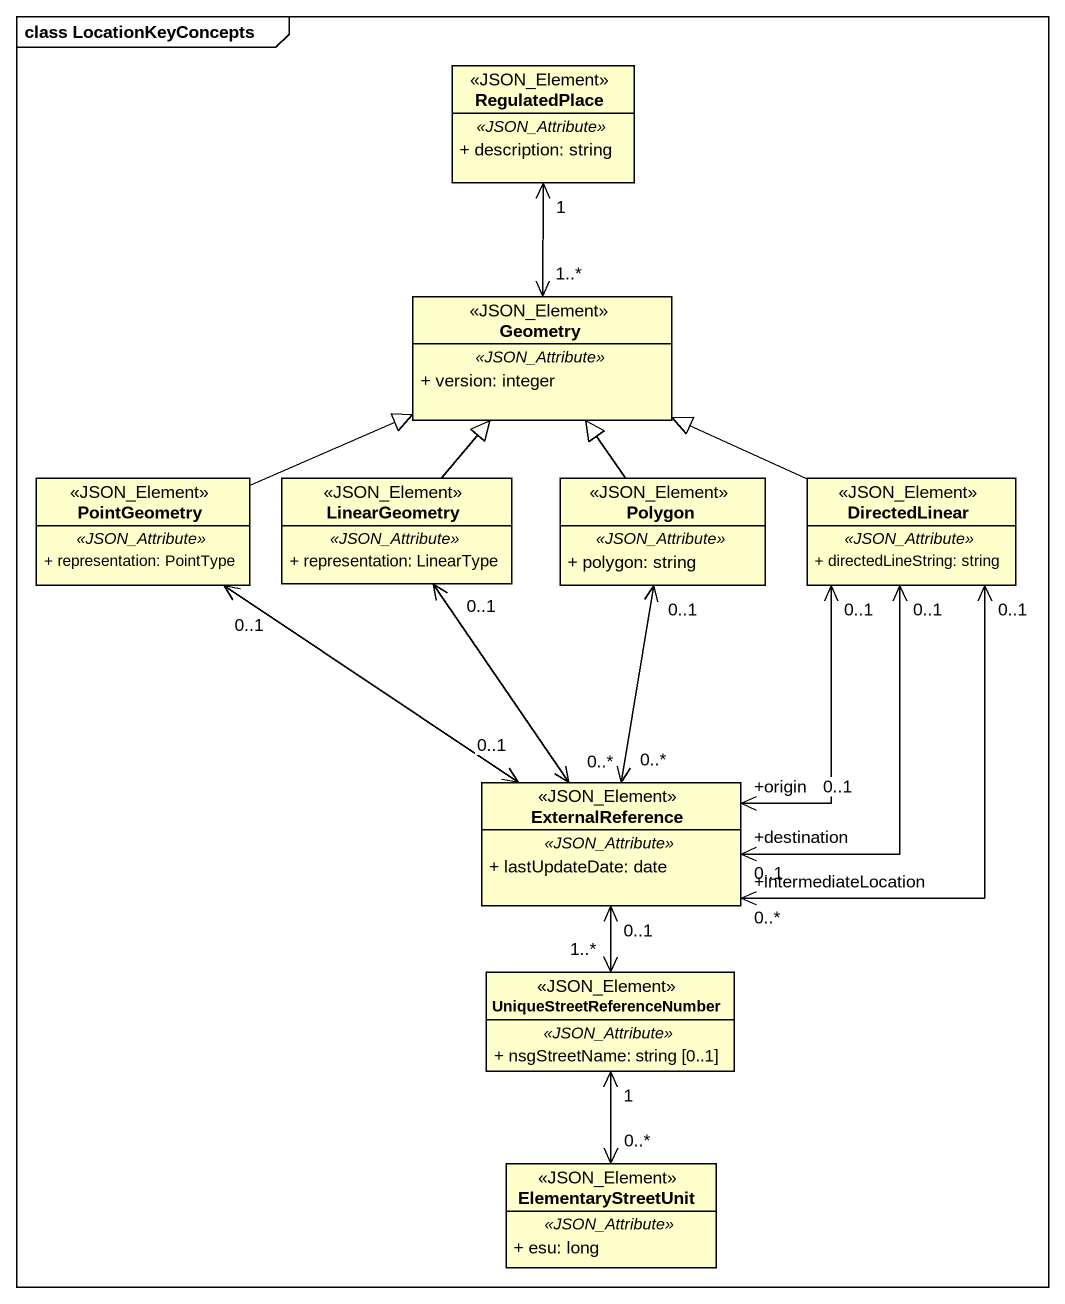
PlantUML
@startuml
mainframe class LocationKeyConcepts
hide circle
hide empty members
skinparam classAttributeIconSize 0
class RegulatedPlace <<JSON_Element>> {
  .. <<JSON_Attribute>> ..
  + description: string
}
class Geometry <<JSON_Element>> {
  .. <<JSON_Attribute>> ..
  + version: integer
}
class PointGeometry <<JSON_Element>> {
  .. <<JSON_Attribute>> ..
  + representation: PointType
}
class LinearGeometry <<JSON_Element>> {
  .. <<JSON_Attribute>> ..
  + representation: LinearType
}
class Polygon <<JSON_Element>> {
  .. <<JSON_Attribute>> ..
  + polygon: string
}
class DirectedLinear <<JSON_Element>> {
  .. <<JSON_Attribute>> ..
  + directedLineString: string
}
class ExternalReference <<JSON_Element>> {
  .. <<JSON_Attribute>> ..
  + lastUpdateDate: date
}
class UniqueStreetReferenceNumber <<JSON_Element>> {
  .. <<JSON_Attribute>> ..
  + nsgStreetName: string [0..1]
}
class ElementaryStreetUnit <<JSON_Element>> {
  .. <<JSON_Attribute>> ..
  + esu: long
}
RegulatedPlace "1" <--> "1..*" Geometry
PointGeometry -right-|> Geometry
PointGeometry "0..1" <--> "0..1" ExternalReference
LinearGeometry -up-|> Geometry
LinearGeometry "0..1" <--> "0..*" ExternalReference
Polygon -up-|> Geometry
Polygon "0..1" <--> "0..*" ExternalReference
DirectedLinear -left-|> Geometry
DirectedLinear "0..1" <--> "+destination\n0..1" ExternalReference
ExternalReference "+intermediateLocation\n0..*" <-up-> "0..1" DirectedLinear
ExternalReference "+origin\n0..1" <-up-> "0..1" DirectedLinear
ExternalReference "0..1" <--> "1..*" UniqueStreetReferenceNumber
UniqueStreetReferenceNumber "1" <--> "0..*" ElementaryStreetUnit
@enduml
